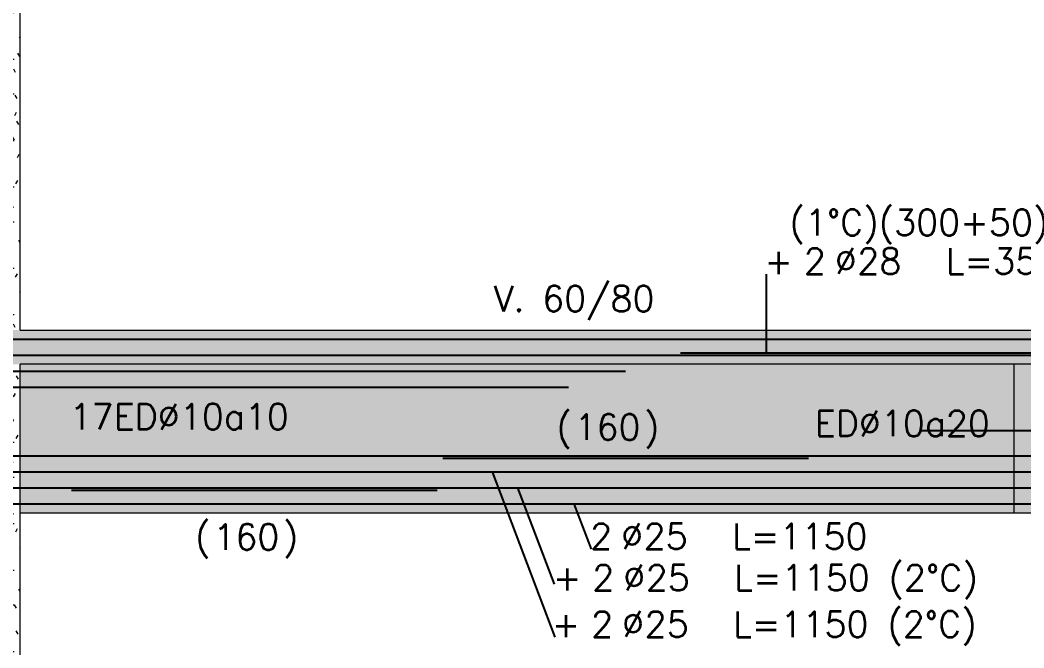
# Model space of a CAD drawing. Extents: x -58 to 5689, y 66 to 4123.
# Drawn here: x 3421.9 to 3861.2, y 2880.2 to 3154.8 of the extents above; entities that cross this region are included whole.
import ezdxf
from ezdxf.enums import TextEntityAlignment as Align
from ezdxf.xclip import XClip

# ---------------------------------------------------------------- set-up
doc = ezdxf.new("R2010")
doc.units = 0
doc.header["$LTSCALE"] = 30
doc.header["$MEASUREMENT"] = 0
doc.header["$XCLIPFRAME"] = 0
doc.linetypes.add("EJE3-3'$0$RLE-PROYECCION", pattern=[0.71438, 0.47625, -0.23813])
doc.layers.get('0').update_dxf_attribs({"linetype": 'CONTINUOUS'})
doc.layers.add("EJE3-3'$0$RLA-ACHURADO", color=30, linetype="EJE3-3'$0$RLE-PROYECCION", lineweight=15, transparency=0.7)
doc.layers.add("EJE3-3'$0$RLA-CONTORNO", color=30, linetype='CONTINUOUS', lineweight=15)
doc.layers.add("EJE3-3'$0$RLA-TEXTOS-1", color=9, linetype='CONTINUOUS', lineweight=9)
for name, color, linetype in [("EJE3-3'$0$RLA-CONTORNOS", 3, 'CONTINUOUS'), ("EJE3-3'$0$RLA-FE", 7, 'CONTINUOUS'), ("EJE3-3'$0$RLA-TEXTOS-FE", 9, 'CONTINUOUS')]:
    doc.layers.add(name, color=color, linetype=linetype)
doc.styles.add("EJE3-3'$0$RomanS", font='romans.shx', dxfattribs={"height": 11.25})
pattern_1 = [(0, (-1824.927, -1302.188), (20.32, 5.08), [1.676, -13.564, 1.676, -13.564, -81.28]), (0, (-1824.927, -1302.188), (20.32, 5.08), [-30.48, 1.676, -28.804, 1.676, -13.564, -35.56]), (0, (-1824.927, -1302.188), (20.32, 5.08), [-76.2, 1.676, -8.484, 1.676, -23.724]), (120, (-1817.307, -1299.648), (-14.559409, 15.057636), [1.676, -13.564, 1.676, -13.564, -81.28]), (120, (-1817.307, -1299.648), (-14.559409, 15.057636), [-30.48, 1.676, -28.804, 1.676, -13.564, -35.56]), (120, (-1817.307, -1299.648), (-14.559409, 15.057636), [-76.2, 1.676, -8.484, 1.676, -23.724]), (240, (-1814.767, -1289.488), (-5.760591, -20.137636), [1.676, -13.564, 1.676, -13.564, -81.28]), (240, (-1814.767, -1289.488), (-5.760591, -20.137636), [-30.48, 1.676, -28.804, 1.676, -13.564, -35.56]), (240, (-1814.767, -1289.488), (-5.760591, -20.137636), [-76.2, 1.676, -8.484, 1.676, -23.724])]

# ---------------------------------------------------------------- blocks, each defined once
blk = doc.blocks.new('*U236')
at = {"layer": "EJE3-3'$0$RLA-FE"}
blk.add_line((0, 0), (1068.21, 0), dxfattribs=at)
at = {"layer": "EJE3-3'$0$RLA-FE", "color": 3, "style": "EJE3-3'$0$RomanS", "flags": 8}
for tag, p in [('F=', (240.89, 9.32)), ('NUM', (255.3, 9.32))]:
    blk.add_attdef(tag, text='', height=11.25, dxfattribs=at).set_placement(p, align=Align.RIGHT)
at = {"layer": "EJE3-3'$0$RLA-FE", "color": 3, "style": "EJE3-3'$0$RomanS"}
for tag, p, flags in [('PHI', (259.2, 9.54), 14), ('DIAM', (269.05, 9.32), 12), ('MINUS', (291.07, 9.32), 13), ('MARK', (304.46, 9.32), 13), ('TEXTO_FE1', (307.76, 9.32), 8), ('TEXTO_FE2', (375.29, 9.34), 8), ('TIPO', (573.8, -75.78), 13), ('NVECES', (559.93, -94.72), 13), ('NUMFE', (563.86, -114.48), 13), ('CAPA', (572.06, -133.6), 13), ('DESPLAZA', (278.34, -151.59), 13), ('ESPACIO', (284.39, -169.95), 13), ('CANT', (298.23, -188.75), 13)]:
    blk.add_attdef(tag, p, '', height=11.25, dxfattribs=dict(at, flags=flags))
blk = doc.blocks.new('*U237')
at = {"layer": "EJE3-3'$0$RLA-FE"}
for p, q in [((0, 0), (1068.21, 0)), ((1068.21, 0), (1118.21, 0))]:
    blk.add_line(p, q, dxfattribs=at)
at = {"layer": "EJE3-3'$0$RLA-FE", "color": 3, "style": "EJE3-3'$0$RomanS", "flags": 8}
for tag, p in [('F=', (421.56, 36.32)), ('NUM', (435.97, 36.32))]:
    blk.add_attdef(tag, text='', height=11.25, dxfattribs=at).set_placement(p, align=Align.RIGHT)
at = {"layer": "EJE3-3'$0$RLA-FE", "color": 3, "style": "EJE3-3'$0$RomanS"}
for tag, p, flags in [('PHI', (439.87, 36.54), 14), ('DIAM', (449.72, 36.32), 12), ('MINUS', (471.74, 36.32), 13), ('MARK', (485.13, 36.32), 13), ('TEXTO_FE1', (488.43, 36.32), 8), ('TEXTO_FE2', (555.96, 36.34), 8), ('TIPO', (573.8, -75.78), 13), ('NVECES', (559.93, -94.72), 13), ('NUMFE', (563.86, -114.48), 13), ('CAPA', (572.06, -133.6), 13), ('DESPLAZA', (278.34, -151.59), 13), ('ESPACIO', (284.39, -169.95), 13), ('CANT', (298.23, -188.75), 13)]:
    blk.add_attdef(tag, p, '', height=11.25, dxfattribs=dict(at, flags=flags))
blk = doc.blocks.new('*U238')
at = {"layer": "EJE3-3'$0$RLA-FE"}
for p, q in [((0, 0), (518.21, 0)), ((518.21, 0), (568.21, 0)), ((568.21, 0), (600, 0)), ((600, 0), (600, 0))]:
    blk.add_line(p, q, dxfattribs=at)
at = {"layer": "EJE3-3'$0$RLA-FE", "color": 3, "style": "EJE3-3'$0$RomanS", "flags": 8}
for tag, p in [('F=', (88.92, 62.67)), ('NUM', (103.33, 62.67))]:
    blk.add_attdef(tag, text='', height=11.25, dxfattribs=at).set_placement(p, align=Align.RIGHT)
at = {"layer": "EJE3-3'$0$RLA-FE", "color": 3, "style": "EJE3-3'$0$RomanS"}
for tag, p, flags in [('PHI', (107.22, 62.88), 14), ('DIAM', (117.08, 62.67), 12), ('MINUS', (139.1, 62.67), 13), ('MARK', (152.49, 62.67), 13), ('TEXTO_FE1', (155.79, 62.67), 8), ('TEXTO_FE2', (223.31, 62.69), 8), ('TIPO', (298.8, -75.78), 13), ('NVECES', (284.93, -94.72), 13), ('NUMFE', (288.86, -114.48), 13), ('CAPA', (297.06, -133.6), 13), ('DESPLAZA', (278.34, -151.59), 13), ('ESPACIO', (284.39, -169.95), 13), ('CANT', (298.23, -188.75), 13)]:
    blk.add_attdef(tag, p, '', height=11.25, dxfattribs=dict(at, flags=flags))
blk = doc.blocks.new('*U117')
at = {"layer": "EJE3-3'$0$RLA-FE"}
for p, q in [((0, 0), (468.21, 0)), ((468.21, 0), (518.21, 0)), ((518.21, 0), (550, 0)), ((550, 0), (550, 0))]:
    blk.add_line(p, q, dxfattribs=at)
at = {"layer": "EJE3-3'$0$RLA-FE", "color": 3, "style": "EJE3-3'$0$RomanS", "flags": 8}
for tag, p in [('F=', (62.92, 88.74)), ('NUM', (77.33, 88.74))]:
    blk.add_attdef(tag, text='', height=11.25, dxfattribs=at).set_placement(p, align=Align.RIGHT)
at = {"layer": "EJE3-3'$0$RLA-FE", "color": 3, "style": "EJE3-3'$0$RomanS"}
for tag, p, flags in [('PHI', (81.22, 88.95), 14), ('DIAM', (91.08, 88.74), 12), ('MINUS', (113.1, 88.74), 13), ('MARK', (126.49, 88.74), 13), ('TEXTO_FE1', (129.79, 88.74), 8), ('TEXTO_FE2', (197.31, 88.75), 8), ('TIPO', (273.8, -75.78), 13), ('NVECES', (259.93, -94.72), 13), ('NUMFE', (263.86, -114.48), 13), ('CAPA', (272.06, -133.6), 13), ('DESPLAZA', (278.34, -151.59), 13), ('ESPACIO', (284.39, -169.95), 13), ('CANT', (298.23, -188.75), 13)]:
    blk.add_attdef(tag, p, '', height=11.25, dxfattribs=dict(at, flags=flags))
blk = doc.blocks.new('*U239')
at = {"layer": "EJE3-3'$0$RLA-FE"}
blk.add_line((0, 0), (1068.21, 0), dxfattribs=at)
at = {"layer": "EJE3-3'$0$RLA-FE", "color": 3, "style": "EJE3-3'$0$RomanS", "flags": 8}
for tag, p in [('F=', (612.21, -19.89)), ('NUM', (626.62, -19.89))]:
    blk.add_attdef(tag, text='', height=11.25, dxfattribs=at).set_placement(p, align=Align.RIGHT)
at = {"layer": "EJE3-3'$0$RLA-FE", "color": 3, "style": "EJE3-3'$0$RomanS"}
for tag, p, flags in [('PHI', (630.51, -19.68), 12), ('DIAM', (640.37, -19.89), 12), ('MINUS', (662.39, -19.89), 13), ('MARK', (675.78, -19.89), 13), ('TEXTO_FE1', (679.08, -19.89), 8), ('TEXTO_FE2', (746.6, -19.88), 8), ('TIPO', (573.8, -57.92), 13), ('NVECES', (559.93, -76.86), 13), ('NUMFE', (563.86, -96.62), 13), ('CAPA', (572.06, -115.74), 13), ('DESPLAZA', (277.18, -134.17), 13), ('ESPACIO', (283.22, -152.53), 13), ('CANT', (297.06, -171.33), 13)]:
    blk.add_attdef(tag, p, '', height=11.25, dxfattribs=dict(at, flags=flags))
blk = doc.blocks.new('*U233')
at = {"layer": "EJE3-3'$0$RLA-FE"}
for p, q in [((0, 0), (1068.21, 0)), ((1068.21, 0), (1118.21, 0)), ((1118.21, 0), (1150, 0)), ((1150, 0), (1150, 0))]:
    blk.add_line(p, q, dxfattribs=at)
at = {"layer": "EJE3-3'$0$RLA-FE", "color": 3, "style": "EJE3-3'$0$RomanS", "flags": 8}
for tag, p in [('F=', (233.69, -45.46)), ('NUM', (248.1, -45.46))]:
    blk.add_attdef(tag, text='', height=11.25, dxfattribs=at).set_placement(p, align=Align.RIGHT)
at = {"layer": "EJE3-3'$0$RLA-FE", "color": 3, "style": "EJE3-3'$0$RomanS"}
for tag, p, flags in [('PHI', (251.99, -45.25), 12), ('DIAM', (261.85, -45.46), 12), ('MINUS', (283.87, -45.46), 13), ('MARK', (297.26, -45.46), 13), ('TEXTO_FE1', (300.56, -45.46), 8), ('TEXTO_FE2', (368.08, -45.44), 8), ('TIPO', (573.8, -57.92), 13), ('NVECES', (559.93, -76.86), 13), ('NUMFE', (563.86, -96.62), 13), ('CAPA', (572.06, -115.74), 13), ('DESPLAZA', (277.18, -134.17), 13), ('ESPACIO', (283.22, -152.53), 13), ('CANT', (297.06, -171.33), 13)]:
    blk.add_attdef(tag, p, '', height=11.25, dxfattribs=dict(at, flags=flags))
blk = doc.blocks.new('*U240')
at = {"layer": "EJE3-3'$0$RLA-FE"}
for q in [(0, 0), (1068.21, 0)]:
    blk.add_line((0, 0), q, dxfattribs=at)
at = {"layer": "EJE3-3'$0$RLA-FE", "color": 3, "style": "EJE3-3'$0$RomanS", "flags": 8}
for tag, p in [('F=', (223.15, -45.02)), ('NUM', (237.56, -45.02))]:
    blk.add_attdef(tag, text='', height=11.25, dxfattribs=at).set_placement(p, align=Align.RIGHT)
at = {"layer": "EJE3-3'$0$RLA-FE", "color": 3, "style": "EJE3-3'$0$RomanS"}
for tag, p, flags in [('PHI', (241.45, -44.81), 12), ('DIAM', (251.31, -45.02), 12), ('MINUS', (273.33, -45.02), 13), ('MARK', (286.72, -45.02), 13), ('TEXTO_FE1', (290.02, -45.02), 8), ('TEXTO_FE2', (357.54, -45.01), 8), ('TIPO', (573.8, -57.92), 13), ('NVECES', (559.93, -76.86), 13), ('NUMFE', (563.86, -96.62), 13), ('CAPA', (572.06, -115.74), 13), ('DESPLAZA', (277.18, -134.17), 13), ('ESPACIO', (283.22, -152.53), 13), ('CANT', (297.06, -171.33), 13)]:
    blk.add_attdef(tag, p, '', height=11.25, dxfattribs=dict(at, flags=flags))
blk = doc.blocks.new('*U242')
at = {"layer": "EJE3-3'$0$RLA-FE", "color": 6}
blk.add_line((0, -1), (160, -1), dxfattribs=at)
at = {"layer": "EJE3-3'$0$RLA-FE", "color": 3, "style": "EJE3-3'$0$RomanS", "flags": 8}
for tag, p in [('(', (57.46, -27.12)), ('EMP', (76.49, -27.12)), (')', (95.8, -27.12))]:
    blk.add_attdef(tag, text='', height=11.25, dxfattribs=at).set_placement(p, align=Align.CENTER)
blk = doc.blocks.new('*U132')
at = {"layer": "EJE3-3'$0$RLA-FE"}
blk.add_line((0, 0), (1068.21, 0), dxfattribs=at)
at = {"layer": "EJE3-3'$0$RLA-FE", "color": 3, "style": "EJE3-3'$0$RomanS"}
for tag, p, flags in [('TIPO', (573.8, -57.92), 13), ('PHI', (518.43, -72.11), 12), ('DIAM', (528.29, -72.32), 12), ('MINUS', (550.3, -72.32), 13), ('MARK', (563.7, -72.32), 13), ('TEXTO_FE1', (567, -72.32), 8), ('TEXTO_FE2', (634.52, -72.31), 8), ('NVECES', (559.93, -76.86), 13), ('NUMFE', (563.86, -96.62), 13), ('CAPA', (572.06, -115.74), 13), ('DESPLAZA', (277.18, -134.17), 13), ('ESPACIO', (283.22, -152.53), 13), ('CANT', (297.06, -171.33), 13)]:
    blk.add_attdef(tag, p, '', height=11.25, dxfattribs=dict(at, flags=flags))
at = {"layer": "EJE3-3'$0$RLA-FE", "color": 3, "style": "EJE3-3'$0$RomanS", "flags": 8}
for tag, p in [('F=', (500.13, -72.32)), ('NUM', (514.54, -72.32))]:
    blk.add_attdef(tag, text='', height=11.25, dxfattribs=at).set_placement(p, align=Align.RIGHT)
blk = doc.blocks.new('*U126')
at = {"layer": "EJE3-3'$0$RLA-FE"}
for p, q in [((0, 0), (1068.21, 0)), ((1068.21, 0), (1118.21, 0)), ((1118.21, 0), (1150, 0)), ((1150, 0), (1150, 0))]:
    blk.add_line(p, q, dxfattribs=at)
at = {"layer": "EJE3-3'$0$RLA-FE", "color": 3, "style": "EJE3-3'$0$RomanS"}
for tag, p, flags in [('TIPO', (573.8, -57.92), 13), ('NVECES', (559.93, -76.86), 13), ('PHI', (90.22, -98.49), 12), ('DIAM', (100.07, -98.7), 12), ('MINUS', (122.09, -98.7), 13), ('MARK', (135.48, -98.7), 13), ('TEXTO_FE1', (138.78, -98.7), 8), ('TEXTO_FE2', (206.31, -98.68), 8), ('NUMFE', (563.86, -96.62), 13), ('CAPA', (572.06, -115.74), 13), ('DESPLAZA', (277.18, -134.17), 13), ('ESPACIO', (283.22, -152.53), 13), ('CANT', (297.06, -171.33), 13)]:
    blk.add_attdef(tag, p, '', height=11.25, dxfattribs=dict(at, flags=flags))
at = {"layer": "EJE3-3'$0$RLA-FE", "color": 3, "style": "EJE3-3'$0$RomanS", "flags": 8}
for tag, p in [('F=', (71.91, -98.7)), ('NUM', (86.32, -98.7))]:
    blk.add_attdef(tag, text='', height=11.25, dxfattribs=at).set_placement(p, align=Align.RIGHT)
blk = doc.blocks.new('*U137')
at = {"layer": "EJE3-3'$0$RLA-FE"}
for q in [(0, 0), (1068.21, 0)]:
    blk.add_line((0, 0), q, dxfattribs=at)
at = {"layer": "EJE3-3'$0$RLA-FE", "color": 3, "style": "EJE3-3'$0$RomanS"}
for tag, p, flags in [('TIPO', (573.8, -57.92), 13), ('PHI', (336.05, -67.67), 12), ('DIAM', (345.9, -67.89), 12), ('MINUS', (367.92, -67.89), 13), ('TEXTO_FE1', (378.32, -67.89), 8), ('MARK', (381.31, -67.89), 13), ('TEXTO_FE2', (449.09, -67.87), 8), ('NVECES', (559.93, -76.86), 13), ('NUMFE', (563.86, -96.62), 13), ('CAPA', (572.06, -115.74), 13), ('DESPLAZA', (277.18, -134.17), 13), ('ESPACIO', (283.22, -152.53), 13), ('CANT', (297.06, -171.33), 13)]:
    blk.add_attdef(tag, p, '', height=11.25, dxfattribs=dict(at, flags=flags))
at = {"layer": "EJE3-3'$0$RLA-FE", "color": 3, "style": "EJE3-3'$0$RomanS", "flags": 8}
for tag, p in [('F=', (317.74, -67.89)), ('NUM', (332.15, -67.89))]:
    blk.add_attdef(tag, text='', height=11.25, dxfattribs=at).set_placement(p, align=Align.RIGHT)
blk = doc.blocks.new('*U241')
at = {"layer": "EJE3-3'$0$RLA-FE", "color": 6}
blk.add_line((0, -1), (160, -1), dxfattribs=at)
at = {"layer": "EJE3-3'$0$RLA-FE", "color": 3, "style": "EJE3-3'$0$RomanS", "flags": 8}
for tag, p in [('(', (53.04, 6.89)), ('EMP', (72.07, 6.89)), (')', (91.38, 6.89))]:
    blk.add_attdef(tag, text='', height=11.25, dxfattribs=at).set_placement(p, align=Align.CENTER)
blk = doc.blocks.new('*U376')
at = {"layer": "EJE3-3'$0$RLA-FE"}
for p, q in [((0, 0), (0, 0)), ((0, 0), (218.21, 0)), ((218.21, 0), (268.21, 0)), ((268.21, 0), (300, 0)), ((300, 0), (300, -50))]:
    blk.add_line(p, q, dxfattribs=at)
at = {"layer": "EJE3-3'$0$RLA-FE", "color": 3, "style": "EJE3-3'$0$RomanS"}
for tag, p, flags in [('TEXTO_FE2', (47.69, 52.42), 8), ('PHI', (67.52, 35.71), 12), ('DIAM', (77.38, 35.49), 12), ('MINUS', (99.4, 35.49), 13), ('MARK', (112.79, 35.49), 13), ('TEXTO_FE1', (116.09, 35.49), 8), ('TIPO', (148.8, -57.92), 13), ('NVECES', (134.93, -76.86), 13), ('NUMFE', (138.86, -96.62), 13), ('CAPA', (147.06, -115.74), 13), ('DESPLAZA', (277.18, -134.17), 13), ('ESPACIO', (283.22, -152.53), 13), ('CANT', (297.06, -171.33), 13)]:
    blk.add_attdef(tag, p, '', height=11.25, dxfattribs=dict(at, flags=flags))
at = {"layer": "EJE3-3'$0$RLA-FE", "color": 3, "style": "EJE3-3'$0$RomanS", "flags": 8}
for tag, p in [('F=', (49.22, 35.49)), ('NUM', (63.63, 35.49))]:
    blk.add_attdef(tag, text='', height=11.25, dxfattribs=at).set_placement(p, align=Align.RIGHT)
blk = doc.blocks.new('*U375')
at = {"layer": "EJE3-3'$0$RLA-FE", "color": 6}
blk.add_line((0, 1), (193.5, 1), dxfattribs=at)
at = {"layer": "EJE3-3'$0$RLA-FE", "color": 3, "style": "EJE3-3'$0$RomanS", "flags": 8}
for tag, p in [('(', (82.41, 9.14)), (')', (120.74, 9.14)), ('EMP', (101.43, 9.14))]:
    blk.add_attdef(tag, text='', height=11.25, dxfattribs=at).set_placement(p, align=Align.CENTER)
blk = doc.blocks.new('*U381')
at = {"layer": "EJE3-3'$0$RLA-FE"}
for q in [(0, 0), (768.21, 0)]:
    blk.add_line((0, 0), q, dxfattribs=at)
at = {"layer": "EJE3-3'$0$RLA-FE", "color": 3, "style": "EJE3-3'$0$RomanS", "flags": 8}
for tag, p in [('F=', (496.3, 67.25)), ('NUM', (510.7, 67.25))]:
    blk.add_attdef(tag, text='', height=11.25, dxfattribs=at).set_placement(p, align=Align.RIGHT)
at = {"layer": "EJE3-3'$0$RLA-FE", "color": 3, "style": "EJE3-3'$0$RomanS"}
for tag, p, flags in [('PHI', (514.6, 67.47), 14), ('DIAM', (524.46, 67.25), 12), ('MINUS', (546.47, 67.25), 13), ('MARK', (559.87, 67.25), 13), ('TEXTO_FE1', (563.17, 67.25), 8), ('TEXTO_FE2', (630.69, 67.27), 8), ('TIPO', (423.8, -75.78), 13), ('NVECES', (409.93, -94.72), 13), ('NUMFE', (413.86, -114.48), 13), ('CAPA', (422.06, -133.6), 13), ('DESPLAZA', (278.34, -151.59), 13), ('ESPACIO', (284.39, -169.95), 13), ('CANT', (298.23, -188.75), 13)]:
    blk.add_attdef(tag, p, '', height=11.25, dxfattribs=dict(at, flags=flags))
blk = doc.blocks.new("EJE3-3'")
at = {"layer": "EJE3-3'$0$RLA-ACHURADO"}
h = blk.add_hatch(dxfattribs=at)
h.set_pattern_fill('SAND - DENSE', color=256, style=0, pattern_type=2)
h.set_pattern_definition(pattern_1)
h.paths.add_polyline_path([(635.48, 787), (640.48, 787), (640.48, 1168), (635.48, 1168), (635.48, 1103), (575.48, 1103), (575.48, 1168), (570.48, 1168), (570.48, 787)], flags=0)
h = blk.add_hatch(dxfattribs=at)
h.set_pattern_fill('SAND - DENSE', color=256, style=0, pattern_type=2)
h.set_pattern_definition(pattern_1)
h.paths.add_polyline_path([(1234.48, 772), (1234.48, 787), (635.48, 787), (635.48, 772), (680.82, 772)], flags=0)
h = blk.add_hatch(dxfattribs=at)
h.set_pattern_fill('SAND - DENSE', color=256, style=0, pattern_type=2)
h.set_pattern_definition(pattern_1)
h.paths.add_polyline_path([(570.48, 312.47), (640.48, 312.47), (640.48, 772), (635.48, 772), (635.48, 707), (575.48, 707), (575.48, 772), (570.48, 772)])
h = blk.add_hatch(dxfattribs=at)
h.set_pattern_fill('SAND - DENSE', color=256, style=0, pattern_type=2)
h.set_pattern_definition(pattern_1)
h.paths.add_polyline_path([(927.98, 772), (972.98, 772)], flags=16)
h.paths.add_polyline_path([(1282.98, 747), (1282.98, 745.47), (1237.98, 745.47), (1237.98, 747)], flags=16)
h.paths.add_polyline_path([(1759.65, 762), (1804.65, 762)], flags=16)
h.paths.add_polyline_path([(640.48, 707), (2070.48, 707), (2070.48, 772), (640.48, 772)])
h.paths.add_polyline_path([(1906.31, 762), (1951.31, 762)], flags=16)
at = {"layer": "EJE3-3'$0$RLA-CONTORNO"}
for p, q in [((640.48, 787), (640.48, 1168)), ((640.48, 787), (1570.48, 787)), ((640.48, 391), (640.48, 772)), ((1570.48, 772), (640.48, 772)), ((1075.48, 707), (1075.48, 772)), ((640.48, 707), (1234.48, 707))]:
    blk.add_line(p, q, dxfattribs=at)
at = {"layer": "EJE3-3'$0$RLA-CONTORNOS", "color": 2}
for p, q in [((966.91, 811.49), (966.91, 777)), ((874.62, 652.68), (847.23, 725)), ((874.34, 675.78), (858.35, 718)), ((890.49, 691.11), (882.96, 711))]:
    blk.add_line(p, q, dxfattribs=at)
at = {"layer": "EJE3-3'$0$RLA-FE"}
for name, p in [('*U117', (330.48, 762)), ('*U238', (305.48, 769)), ('*U237', (-27.02, 776)), ('*U381', (1034.48, 743)), ('*U236', (152.98, 783)), ('*U375', (929.48, 776)), ('*U126', (-164.52, 732)), ('*U137', (825.48, 732)), ('*U233', (-327.02, 718))]:
    blk.add_blockref(name, p, dxfattribs=at)
ref = blk.add_blockref('*U376', (929.48, 776), dxfattribs=at)
ref.add_attrib('DIAM', '28', (1006.86, 811.49), dxfattribs={"color": 3, "height": 11.25, "style": "EJE3-3'$0$RomanS"})
ref.add_attrib('NUM', '2', dxfattribs={"color": 3, "height": 11.25, "style": "EJE3-3'$0$RomanS"}).set_placement((993.11, 811.49), align=Align.RIGHT)
ref.add_attrib('TEXTO_FE1', 'L=350', (1045.57, 811.49), dxfattribs={"color": 3, "height": 11.25, "style": "EJE3-3'$0$RomanS"})
ref.add_attrib('TEXTO_FE2', '(1°C)(300+50)', (977.17, 828.42), dxfattribs={"color": 3, "height": 11.25, "style": "EJE3-3'$0$RomanS"})
ref.add_attrib('PHI', '%%C', (997, 811.71), dxfattribs={"color": 3, "height": 11.25, "style": "EJE3-3'$0$RomanS"})
ref.add_attrib('F=', '+', dxfattribs={"color": 3, "height": 11.25, "style": "EJE3-3'$0$RomanS"}).set_placement((978.7, 811.49), align=Align.RIGHT)
ref = blk.add_blockref('*U241', (825.48, 732), dxfattribs=at)
ref.add_attrib('EMP', '160', dxfattribs={"color": 3, "height": 11.25, "style": "EJE3-3'$0$RomanS"}).set_placement((897.55, 738.89), align=Align.CENTER)
ref.add_attrib('(', '(', dxfattribs={"color": 3, "height": 11.25, "style": "EJE3-3'$0$RomanS"}).set_placement((878.52, 738.89), align=Align.CENTER)
ref.add_attrib(')', ')', dxfattribs={"color": 3, "height": 11.25, "style": "EJE3-3'$0$RomanS"}).set_placement((916.86, 738.89), align=Align.CENTER)
ref = blk.add_blockref('*U132', (385.48, 725), dxfattribs=at)
ref.add_attrib('DIAM', '25', (913.77, 652.68), dxfattribs={"color": 3, "height": 11.25, "style": "EJE3-3'$0$RomanS"})
ref.add_attrib('NUM', '2', dxfattribs={"color": 3, "height": 11.25, "style": "EJE3-3'$0$RomanS"}).set_placement((900.02, 652.68), align=Align.RIGHT)
ref.add_attrib('TEXTO_FE1', 'L=1150', (952.48, 652.68), dxfattribs={"color": 3, "height": 11.25, "style": "EJE3-3'$0$RomanS"})
ref.add_attrib('TEXTO_FE2', '(2°C)', (1020, 652.69), dxfattribs={"color": 3, "height": 11.25, "style": "EJE3-3'$0$RomanS"})
ref.add_attrib('PHI', '%%C', (903.91, 652.89), dxfattribs={"color": 3, "height": 11.25, "style": "EJE3-3'$0$RomanS"})
ref.add_attrib('F=', '+', dxfattribs={"color": 3, "height": 11.25, "style": "EJE3-3'$0$RomanS"}).set_placement((885.61, 652.68), align=Align.RIGHT)
ref = blk.add_blockref('*U240', (662.98, 718), dxfattribs=at)
ref.add_attrib('DIAM', '25', (914.29, 672.98), dxfattribs={"color": 3, "height": 11.25, "style": "EJE3-3'$0$RomanS"})
ref.add_attrib('NUM', '2', dxfattribs={"color": 3, "height": 11.25, "style": "EJE3-3'$0$RomanS"}).set_placement((900.54, 672.98), align=Align.RIGHT)
ref.add_attrib('TEXTO_FE1', 'L=1150', (953, 672.98), dxfattribs={"color": 3, "height": 11.25, "style": "EJE3-3'$0$RomanS"})
ref.add_attrib('TEXTO_FE2', '(2°C)', (1020.52, 672.99), dxfattribs={"color": 3, "height": 11.25, "style": "EJE3-3'$0$RomanS"})
ref.add_attrib('PHI', '%%C', (904.43, 673.19), dxfattribs={"color": 3, "height": 11.25, "style": "EJE3-3'$0$RomanS"})
ref.add_attrib('F=', '+', dxfattribs={"color": 3, "height": 11.25, "style": "EJE3-3'$0$RomanS"}).set_placement((886.13, 672.98), align=Align.RIGHT)
ref = blk.add_blockref('*U242', (662.98, 718), dxfattribs=at)
ref.add_attrib('EMP', '160', dxfattribs={"color": 3, "height": 11.25, "style": "EJE3-3'$0$RomanS"}).set_placement((739.47, 690.88), align=Align.CENTER)
ref.add_attrib('(', '(', dxfattribs={"color": 3, "height": 11.25, "style": "EJE3-3'$0$RomanS"}).set_placement((720.44, 690.88), align=Align.CENTER)
ref.add_attrib(')', ')', dxfattribs={"color": 3, "height": 11.25, "style": "EJE3-3'$0$RomanS"}).set_placement((758.78, 690.88), align=Align.CENTER)
ref = blk.add_blockref('*U239', (272.98, 711), dxfattribs=at)
ref.add_attrib('DIAM', '25', (913.35, 691.11), dxfattribs={"color": 3, "height": 11.25, "style": "EJE3-3'$0$RomanS"})
ref.add_attrib('NUM', '2', dxfattribs={"color": 3, "height": 11.25, "style": "EJE3-3'$0$RomanS"}).set_placement((899.6, 691.11), align=Align.RIGHT)
ref.add_attrib('TEXTO_FE1', 'L=1150', (952.06, 691.11), dxfattribs={"color": 3, "height": 11.25, "style": "EJE3-3'$0$RomanS"})
ref.add_attrib('PHI', '%%C', (903.49, 691.32), dxfattribs={"color": 3, "height": 11.25, "style": "EJE3-3'$0$RomanS"})
at = {"layer": "EJE3-3'$0$RLA-TEXTOS-1", "insert": (882.93, 798.83), "char_height": 11.25, "width": 77.8962, "attachment_point": 5, "line_spacing_factor": 0.941778, "style": "EJE3-3'$0$RomanS"}
blk.add_mtext('V. 60/80', dxfattribs=at)
at = {"layer": "EJE3-3'$0$RLA-TEXTOS-FE", "color": 9, "style": "EJE3-3'$0$RomanS"}
for s, p in [('17ED%%C10a10', (710.11, 743.53)), ('ED%%C10a20', (1026.54, 740.5))]:
    blk.add_text(s, height=11.25, dxfattribs=at).set_placement(p, align=Align.CENTER)

msp = doc.modelspace()

# ---------------------------------------------------------------- block references
ref = msp.add_blockref("EJE3-3'", (2781.39, 2232.23))
XClip(ref).set_block_clipping_path([(-2788.1086663077, -1277.6573373718), (2905.5071213075, 1601.8318238069)])

doc.saveas('drawing.dxf')
